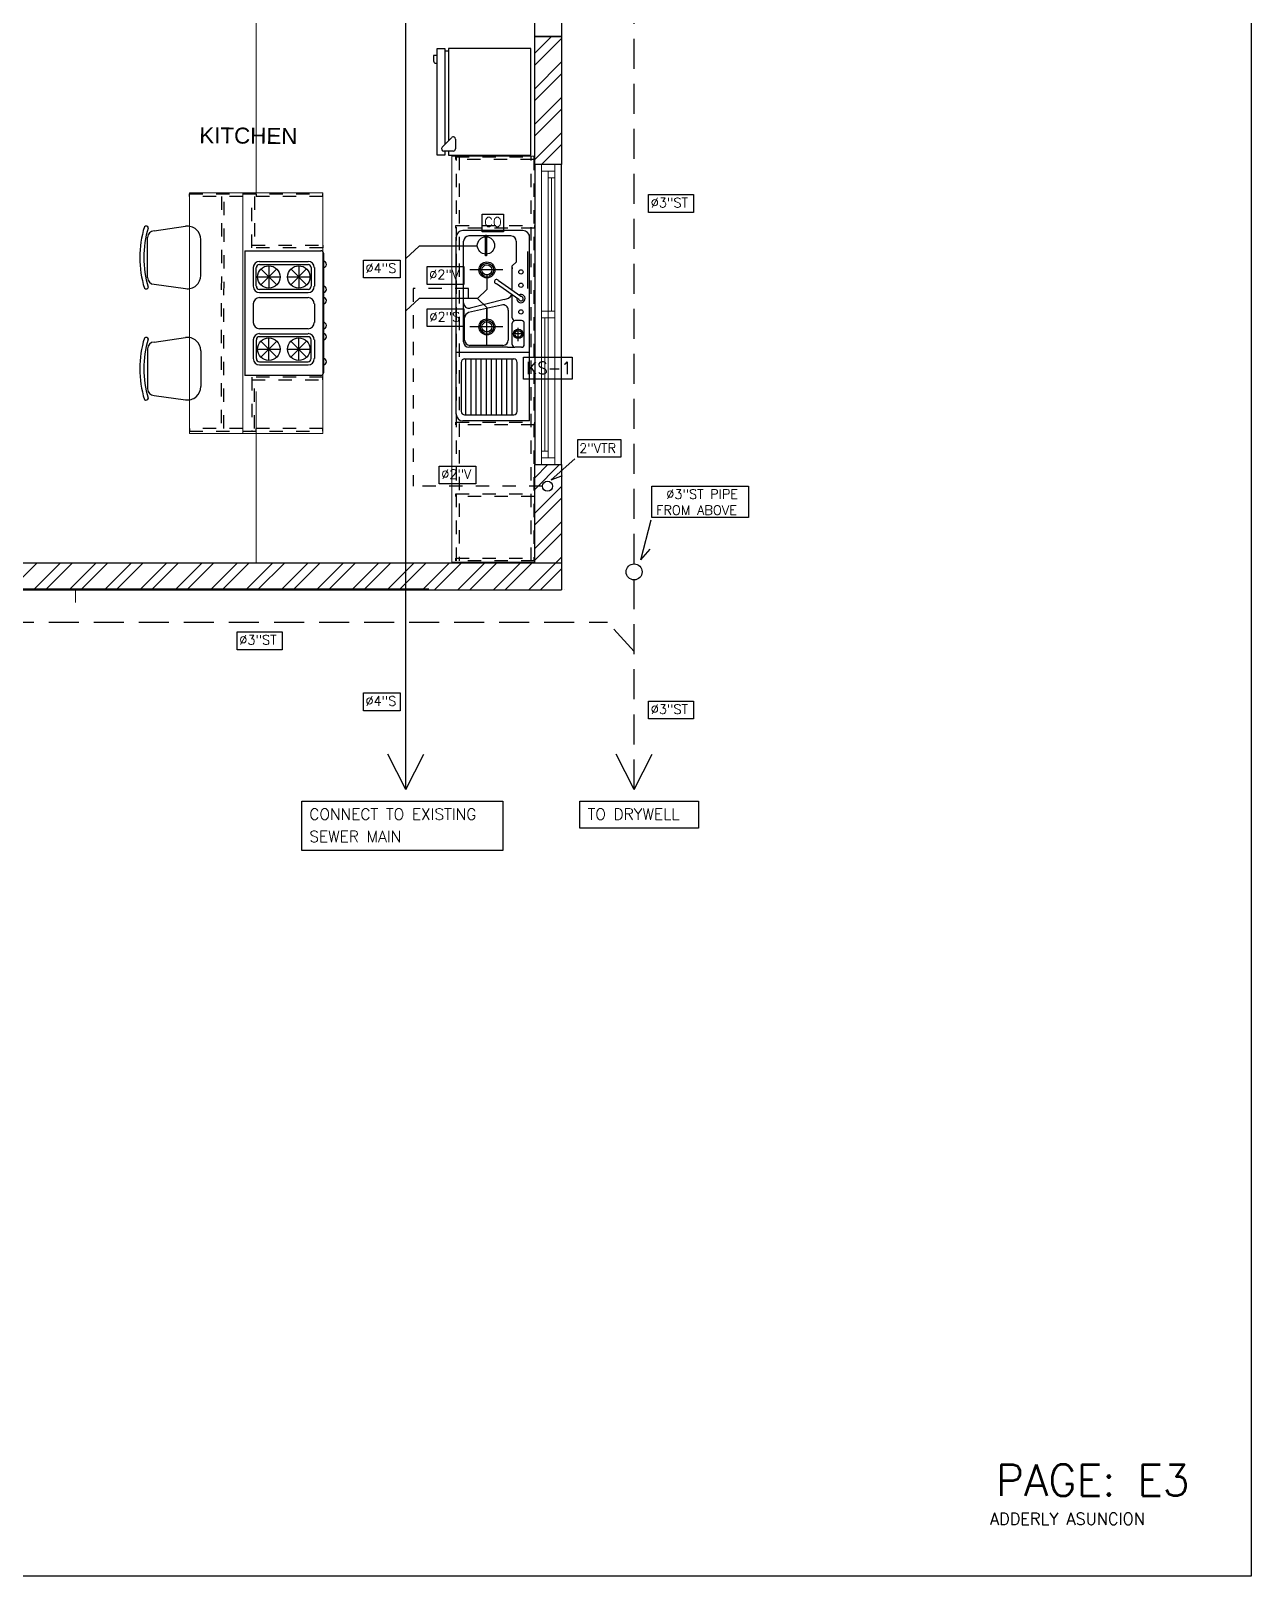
# Model space of a CAD drawing. Header units: millimetres. Extents: x 1605 to 1638, y 1273 to 1481.
# Drawn here: x 1629.26 to 1638.41, y 1401.78 to 1413.37 of the extents above; entities that cross this region are included whole.
import ezdxf

# ---------------------------------------------------------------- set-up
doc = ezdxf.new("R2010")
doc.units = ezdxf.units.MM
for name, pattern in [('DASHED2', [0.375, 0.25, -0.125]), ('HIDDEN', [0.375, 0.25, -0.125]), ('PLANTAS$0$HIDDEN', [0.375, 0.25, -0.125])]:
    doc.linetypes.add(name, pattern=pattern)
doc.layers.add('Ha-Muros 0.20', color=7, linetype='Continuous', true_color=0x8c8c8c)
for name, color, linetype in [('Li-Proyecciones', 40, 'HIDDEN'), ('Mu-0.20', 5, 'Continuous'), ('Mu-Alfeizar', 141, 'Continuous'), ('Pi-Interior PI-02', 9, 'Continuous'), ('PLANTAS$0$proyeccion', 6, 'PLANTAS$0$HIDDEN'), ('Plump', 7, 'Continuous'), ('TEXTS', 1, 'Continuous'), ('Tx-Espacio', 7, 'Continuous')]:
    doc.layers.add(name, color=color, linetype=linetype)
doc.layers.add('MUEBLE COCINA', color=3, linetype='Continuous', lineweight=20)
doc.layers.add('Ventanas', color=3, linetype='Continuous', lineweight=13)
doc.styles.add('GORDITA', font='swissek.ttf')
doc.styles.add('TEXTS', font='romans9.shx')

# ---------------------------------------------------------------- blocks, each defined once
blk = doc.blocks.new('A$Cec5ab6e8')
at = {"color": 9, "true_color": 0xc7c8ca}
for p, q in [((28.905, 12.885), (28.88, 12.885)), ((28.88, 12.885), (28.88, 12.845)), ((28.907, 12.139), (28.907, 12.937)), ((28.907, 12.937), (28.964, 12.937)), ((28.964, 12.937), (28.964, 12.218)), ((28.992, 12.918), (28.964, 12.918)), ((29.61, 12.937), (28.992, 12.937)), ((28.992, 12.937), (28.992, 12.247)), ((29.61, 12.139), (29.61, 12.937)), ((28.897, 12.827), (28.905, 12.827)), ((28.945, 12.198), (29.014, 12.269)), ((29.027, 12.168), (28.957, 12.168)), ((28.964, 12.168), (28.964, 12.139)), ((28.992, 12.168), (28.992, 12.139)), ((29.044, 12.258), (29.044, 12.186)), ((28.964, 12.139), (28.907, 12.139)), ((28.992, 12.139), (29.61, 12.139)), ((26.785, 11.571), (27.021, 11.605)), ((26.735, 11.221), (26.735, 11.521)), ((27.135, 11.237), (27.135, 11.506)), ((29.05, 10.196), (29.05, 11.523)), ((29.55, 11.573), (29.1, 11.573)), ((29.105, 11.031), (29.105, 11.493)), ((29.46, 11.533), (29.145, 11.533)), ((29.5, 11.493), (29.5, 11.336)), ((29.6, 10.146), (29.6, 11.542)), ((29.6, 10.708), (29.6, 11.523)), ((27.465, 11.421), (27.465, 10.487)), ((27.465, 11.421), (28.035, 11.421)), ((28.054, 11.403), (28.054, 10.506)), ((29.587, 11.139), (29.587, 11.417)), ((27.528, 11.295), (27.528, 11.155)), ((27.551, 11.155), (27.551, 11.295)), ((27.575, 11.342), (27.939, 11.342)), ((27.575, 11.319), (27.939, 11.319)), ((27.585, 11.285), (27.704, 11.166)), ((27.585, 11.166), (27.704, 11.285)), ((27.645, 11.309), (27.645, 11.141)), ((27.809, 11.166), (27.928, 11.285)), ((27.809, 11.285), (27.928, 11.166)), ((27.869, 11.309), (27.869, 11.141)), ((27.962, 11.295), (27.962, 11.155)), ((27.986, 11.295), (27.986, 11.155)), ((29.4, 11.278), (29.153, 11.278)), ((29.47, 11.308), (29.5, 11.336)), ((29.47, 11.128), (29.47, 11.308)), ((29.47, 11.296), (29.47, 11.286)), ((29.47, 11.124), (29.47, 11.256)), ((26.785, 11.171), (27.021, 11.138)), ((27.561, 11.225), (27.729, 11.225)), ((27.939, 11.132), (27.575, 11.132)), ((27.785, 11.225), (27.953, 11.225)), ((29.52, 11.057), (29.352, 11.174)), ((29.535, 11.079), (29.367, 11.196)), ((27.528, 11.024), (27.528, 10.884)), ((27.575, 11.108), (27.939, 11.108)), ((27.575, 11.071), (27.939, 11.071)), ((27.986, 11.024), (27.986, 10.884)), ((29.105, 10.738), (29.105, 11.031)), ((29.39, 11.015), (29.142, 10.958)), ((29.41, 11.056), (29.154, 10.992)), ((29.47, 10.977), (29.47, 11.088)), ((29.113, 10.752), (29.113, 10.919)), ((29.28, 10.712), (29.28, 10.989)), ((29.44, 10.976), (29.44, 10.752)), ((29.47, 10.918), (29.47, 10.977)), ((29.54, 10.898), (29.49, 10.898)), ((27.575, 10.838), (27.939, 10.838)), ((27.575, 10.8), (27.939, 10.8)), ((27.939, 10.777), (27.575, 10.777)), ((29.4, 10.851), (29.153, 10.851)), ((29.47, 10.718), (29.47, 10.878)), ((29.557, 10.798), (29.475, 10.798)), ((29.515, 10.745), (29.515, 10.845)), ((29.56, 10.718), (29.56, 10.878)), ((26.735, 10.687), (26.735, 10.387)), ((26.785, 10.737), (27.021, 10.771)), ((27.135, 10.672), (27.135, 10.403)), ((27.528, 10.754), (27.528, 10.613)), ((27.551, 10.754), (27.551, 10.613)), ((27.561, 10.684), (27.729, 10.684)), ((27.585, 10.743), (27.704, 10.624)), ((27.585, 10.624), (27.704, 10.743)), ((27.645, 10.599), (27.645, 10.768)), ((27.785, 10.684), (27.953, 10.684)), ((27.809, 10.624), (27.928, 10.743)), ((27.809, 10.743), (27.928, 10.624)), ((27.869, 10.599), (27.869, 10.768)), ((27.962, 10.613), (27.962, 10.754)), ((27.986, 10.754), (27.986, 10.613)), ((29.434, 10.698), (29.145, 10.698)), ((29.4, 10.712), (29.153, 10.712)), ((29.434, 10.698), (29.49, 10.698)), ((29.54, 10.698), (29.49, 10.698)), ((27.575, 10.59), (27.939, 10.59)), ((27.575, 10.567), (27.939, 10.567)), ((29.6, 10.658), (29.05, 10.658)), ((29.088, 10.585), (29.088, 10.216)), ((29.481, 10.61), (29.113, 10.61)), ((29.122, 10.193), (29.122, 10.611)), ((29.161, 10.193), (29.161, 10.611)), ((29.199, 10.193), (29.199, 10.611)), ((29.238, 10.193), (29.238, 10.611)), ((29.276, 10.193), (29.276, 10.611)), ((29.314, 10.193), (29.314, 10.611)), ((29.353, 10.193), (29.353, 10.611)), ((29.391, 10.193), (29.391, 10.611)), ((29.43, 10.193), (29.43, 10.611)), ((29.468, 10.193), (29.468, 10.611)), ((29.507, 10.216), (29.507, 10.585)), ((28.035, 10.487), (27.465, 10.487)), ((26.785, 10.337), (27.021, 10.304)), ((29.6, 10.146), (29.1, 10.146)), ((29.113, 10.191), (29.481, 10.191)), ((28.644, 8.884, 0), (22.85, 8.884, 0))]:
    blk.add_line(p, q, dxfattribs=at)
for centre, radius in [((27.645, 11.225), 0.0841), ((27.869, 11.225), 0.0841), ((29.28, 11.278), 0.06), ((29.28, 11.278), 0.05), ((29.535, 11.263), 0.016), ((29.535, 11.163), 0.016), ((29.28, 10.851), 0.06), ((29.28, 10.851), 0.05), ((29.535, 10.963), 0.016), ((29.515, 10.798), 0.035), ((29.515, 10.798), 0.025), ((27.645, 10.684), 0.0841), ((27.869, 10.684), 0.0841)]:
    blk.add_circle(centre, radius, dxfattribs=at)
for centre, radius, start, end in [((28.897, 12.845), 0.0172, 180, 270), ((28.957, 12.186), 0.0172, 135.8339, 270), ((29.027, 12.258), 0.0172, 360, 135.8339), ((29.027, 12.186), 0.0172, 270, 360), ((27.454, 11.371), 0.777, 162.771, 197.2289), ((27.454, 11.371), 0.747, 162.771, 197.2289), ((26.725, 11.59), 0.0169, 9.9349, 135.6072), ((27.035, 11.506), 0.1, 360, 98.1301), ((26.785, 11.521), 0.05, 90, 180), ((29.1, 11.523), 0.05, 90, 180), ((29.145, 11.493), 0.04, 90, 180), ((29.46, 11.493), 0.04, 0, 90), ((29.55, 11.523), 0.05, 0, 90), ((28.035, 11.403), 0.0187, 0, 90), ((27.575, 11.295), 0.0467, 90, 180), ((27.575, 11.295), 0.0234, 90, 180), ((27.939, 11.295), 0.0467, 0, 90), ((27.939, 11.295), 0.0234, 0, 90), ((28.054, 11.319), 0.0234, 270, 90), ((26.725, 11.153), 0.0169, 224.3928, 350.0651), ((26.785, 11.221), 0.05, 180, 270), ((27.035, 11.237), 0.1, 261.8699, 360), ((27.575, 11.155), 0.0467, 180, 270), ((27.575, 11.155), 0.0234, 180, 270), ((27.939, 11.155), 0.0234, 270, 360), ((27.939, 11.155), 0.0467, 270, 0), ((28.054, 11.132), 0.0234, 270, 90), ((29.352, 11.19), 0.016, 20.179, 270), ((27.575, 11.024), 0.0467, 90, 180), ((27.939, 11.024), 0.0467, 0, 90), ((28.054, 11.048), 0.0234, 270, 90), ((29.145, 11.031), 0.04, 180, 284.0399), ((29.4, 10.976), 0.04, 0, 104.5889), ((29.401, 11.136), 0.0803, 276.5012, 325.6687), ((29.535, 11.063), 0.031, 170.1294, 120.0495), ((29.535, 11.063), 0.016, 200.179, 90), ((29.153, 10.919), 0.04, 104.5889, 180), ((29.49, 10.918), 0.02, 180, 270), ((29.49, 10.878), 0.02, 90, 180), ((29.54, 10.878), 0.02, 0, 90), ((27.575, 10.884), 0.0467, 180, 270), ((27.575, 10.754), 0.0467, 90, 180), ((27.575, 10.754), 0.0234, 90, 180), ((27.939, 10.884), 0.0467, 270, 0), ((27.939, 10.754), 0.0467, 0, 90), ((27.939, 10.754), 0.0234, 0, 90), ((28.054, 10.861), 0.0234, 270, 90), ((28.054, 10.777), 0.0234, 270, 90), ((27.454, 10.537), 0.777, 162.7711, 197.229), ((27.454, 10.537), 0.747, 162.7711, 197.229), ((26.725, 10.756), 0.0169, 9.9349, 135.6072), ((26.785, 10.687), 0.05, 90, 180), ((27.035, 10.672), 0.1, 0, 98.1301), ((29.145, 10.738), 0.04, 180, 270), ((29.153, 10.752), 0.04, 180, 270), ((29.4, 10.752), 0.04, 270, 0), ((29.49, 10.718), 0.02, 180, 270), ((29.54, 10.718), 0.02, 270, 0), ((27.575, 10.613), 0.0467, 180, 270), ((27.575, 10.613), 0.0234, 180, 270), ((27.939, 10.613), 0.0234, 270, 0), ((27.939, 10.613), 0.0467, 270, 0), ((28.054, 10.59), 0.0234, 270, 90), ((29.113, 10.585), 0.0252, 90, 180), ((29.481, 10.585), 0.0252, 0, 90), ((28.035, 10.506), 0.0187, 270, 0), ((26.725, 10.319), 0.0169, 224.3928, 350.0651), ((26.785, 10.387), 0.05, 180, 270), ((27.035, 10.403), 0.1, 261.8699, 0), ((29.1, 10.196), 0.05, 180, 270), ((29.113, 10.216), 0.0252, 180, 270), ((29.481, 10.216), 0.0252, 270, 0)]:
    blk.add_arc(centre, radius, start, end, dxfattribs=at)
at = {"layer": 'Defpoints', "color": 9, "true_color": 0xc7c8ca}
blk.add_line((17.043, 8.88), (29.839, 8.879), dxfattribs=at)
at = {"layer": 'Ha-Muros 0.20', "color": 9, "linetype": 'Continuous', "true_color": 0xc7c8ca}
for p, q in [((29.639, 12.902, 0), (29.764, 13.027, 0)), ((29.639, 12.813, 0), (29.839, 13.013, 0)), ((29.639, 12.637, 0), (29.839, 12.837, 0)), ((29.639, 12.548, 0), (29.839, 12.748, 0)), ((29.639, 12.371, 0), (29.839, 12.571, 0)), ((29.639, 12.283, 0), (29.839, 12.483, 0)), ((29.639, 12.106, 0), (29.839, 12.306, 0)), ((29.689, 12.068, 0), (29.839, 12.218, 0)), ((29.639, 9.72, 0), (29.737, 9.818, 0)), ((29.639, 9.632, 0), (29.825, 9.818, 0)), ((29.639, 9.455, 0), (29.839, 9.655, 0)), ((29.639, 9.367, 0), (29.839, 9.566, 0)), ((29.639, 9.19, 0), (29.839, 9.389, 0)), ((29.639, 9.102, 0), (29.839, 9.301, 0)), ((25.705, 8.879, 0), (25.905, 9.079, 0)), ((25.881, 8.879, 0), (26.081, 9.079, 0)), ((25.97, 8.879, 0), (26.17, 9.079, 0)), ((26.147, 8.879, 0), (26.347, 9.079, 0)), ((26.235, 8.879, 0), (26.435, 9.079, 0)), ((26.412, 8.879, 0), (26.612, 9.079, 0)), ((26.5, 8.879, 0), (26.7, 9.079, 0)), ((26.677, 8.879, 0), (26.877, 9.079, 0)), ((26.765, 8.879, 0), (26.965, 9.079, 0)), ((26.942, 8.879, 0), (27.142, 9.079, 0)), ((27.03, 8.879, 0), (27.23, 9.079, 0)), ((27.207, 8.879, 0), (27.407, 9.079, 0)), ((27.296, 8.879, 0), (27.496, 9.079, 0)), ((27.472, 8.879, 0), (27.672, 9.079, 0)), ((27.561, 8.879, 0), (27.761, 9.079, 0)), ((27.738, 8.879, 0), (27.938, 9.079, 0)), ((27.826, 8.879, 0), (28.026, 9.079, 0)), ((28.003, 8.879, 0), (28.203, 9.079, 0)), ((28.091, 8.879, 0), (28.291, 9.079, 0)), ((28.268, 8.879, 0), (28.468, 9.079, 0)), ((28.356, 8.879, 0), (28.556, 9.079, 0)), ((28.533, 8.879, 0), (28.733, 9.079, 0)), ((28.621, 8.879, 0), (28.821, 9.079, 0)), ((28.798, 8.88, 0), (28.998, 9.079, 0)), ((28.887, 8.879, 0), (29.087, 9.079, 0)), ((29.063, 8.879, 0), (29.263, 9.079, 0)), ((29.152, 8.879, 0), (29.352, 9.079, 0)), ((29.329, 8.879, 0), (29.529, 9.079, 0)), ((29.417, 8.879, 0), (29.617, 9.079, 0)), ((29.594, 8.879, 0), (29.794, 9.079, 0)), ((29.794, 9.079, 0), (29.839, 9.124, 0)), ((29.682, 8.879, 0), (29.839, 9.036, 0)), ((29.859, 8.879, 0), (29.859, 8.879, 0))]:
    blk.add_line(p, q, dxfattribs=at)
at = {"layer": 'Li-Proyecciones', "color": 9, "true_color": 0xc7c8ca}
for p, q in [((29.639, 13.027), (29.639, 14.028)), ((29.839, 14.028), (29.839, 13.027)), ((29.839, 13.027), (29.639, 13.027))]:
    blk.add_line(p, q, dxfattribs=at)
at = {"layer": 'Li-Proyecciones', "color": 9, "linetype": 'HIDDEN', "lineweight": 0, "ltscale": 0.5, "true_color": 0xc7c8ca, "extrusion": (2.61482e-07, 5.12573e-07, 1)}
blk.add_line((26.194, 8.784, 0), (26.194, 8.884, 0), dxfattribs=at)
at = {"layer": 'Mu-0.20', "color": 9, "true_color": 0xc7c8ca}
for p, q in [((29.639, 13.027), (29.839, 13.027)), ((29.639, 12.068), (29.639, 13.027)), ((29.839, 13.027), (29.839, 12.068)), ((29.839, 12.068), (29.639, 12.068)), ((29.639, 9.079), (29.639, 9.818)), ((29.639, 9.818), (29.839, 9.818)), ((29.839, 9.818), (29.839, 8.879)), ((29.839, 9.079), (19.884, 9.079)), ((29.839, 9.079), (29.639, 9.079)), ((19.884, 8.879), (29.682, 8.879)), ((28.844, 8.884, 0), (28.644, 8.884, 0)), ((28.843, 8.88, 0), (28.644, 8.88, 0))]:
    blk.add_line(p, q, dxfattribs=at)
at = {"layer": 'Mu-Alfeizar', "color": 9, "true_color": 0xc7c8ca}
for p, q in [((29.839, 12.068), (29.639, 12.068)), ((29.639, 12.068), (29.639, 9.818)), ((29.839, 9.818), (29.839, 12.068)), ((29.639, 9.818), (29.839, 9.818))]:
    blk.add_line(p, q, dxfattribs=at)
at = {"layer": 'MUEBLE COCINA', "color": 9, "true_color": 0xc7c8ca}
for p, q in [((29.639, 12.132), (29.017, 12.132)), ((29.017, 12.132), (29.017, 9.086)), ((27.049, 11.856), (27.049, 10.052)), ((27.049, 11.856), (28.049, 11.856)), ((27.45, 10.052), (27.45, 11.856)), ((28.049, 11.856), (28.049, 10.052)), ((28.049, 10.052), (27.049, 10.052)), ((29.017, 9.086), (29.636, 9.086))]:
    blk.add_line(p, q, dxfattribs=at)
at = {"layer": 'Pi-Interior PI-02', "color": 9, "lineweight": 0, "true_color": 0xc7c8ca}
for p, q in [((27.549, 14.028), (27.549, 11.856)), ((29.639, 13.939), (29.639, 13.027)), ((27.549, 9.079), (27.549, 10.366))]:
    blk.add_line(p, q, dxfattribs=at)
at = {"layer": 'PLANTAS$0$proyeccion', "color": 9, "linetype": 'DASHED2', "ltscale": 0.1, "true_color": 0xc7c8ca}
for p, q in [((29.048, 12.105), (29.048, 12.125)), ((29.048, 12.125), (29.631, 12.125)), ((29.631, 12.105), (29.048, 12.105)), ((29.051, 9.098), (29.051, 12.126)), ((29.051, 12.126), (29.071, 12.126)), ((29.071, 12.126), (29.071, 9.098)), ((29.611, 9.098), (29.611, 12.125)), ((29.631, 12.125), (29.631, 12.105)), ((29.631, 12.125), (29.631, 9.098)), ((27.049, 11.828), (27.049, 11.848)), ((27.049, 11.848), (28.049, 11.848)), ((28.049, 11.828), (27.049, 11.828)), ((27.289, 11.828), (27.288, 10.089)), ((27.308, 10.089), (27.309, 11.828)), ((27.517, 11.443), (27.517, 11.848)), ((27.537, 11.828), (27.537, 11.463)), ((27.549, 11.848), (27.549, 11.828)), ((28.049, 11.828), (28.049, 11.848)), ((29.046, 11.591), (29.046, 11.611)), ((29.046, 11.611), (29.636, 11.611)), ((29.636, 11.591), (29.046, 11.591)), ((29.636, 11.611), (29.636, 11.591)), ((27.517, 11.463), (28.049, 11.463)), ((28.049, 11.443), (27.517, 11.443)), ((28.049, 11.463), (28.049, 11.443)), ((28.049, 10.474), (27.517, 10.474)), ((27.517, 10.474), (27.517, 10.069)), ((27.517, 10.454), (28.049, 10.454)), ((27.537, 10.089), (27.537, 10.454)), ((28.049, 10.454), (28.049, 10.474)), ((28.049, 10.089), (27.049, 10.089)), ((27.049, 10.089), (27.049, 10.069)), ((27.549, 10.069), (27.549, 10.089)), ((28.049, 10.069), (28.049, 10.089)), ((29.046, 10.116), (29.046, 10.136)), ((29.046, 10.136), (29.636, 10.136)), ((29.636, 10.116), (29.046, 10.116)), ((29.636, 10.136), (29.636, 10.116)), ((27.049, 10.069), (28.049, 10.069)), ((29.046, 9.579), (29.046, 9.599)), ((29.046, 9.599), (29.636, 9.599)), ((29.636, 9.579), (29.046, 9.579)), ((29.636, 9.599), (29.636, 9.579)), ((29.046, 9.098), (29.046, 9.118)), ((29.046, 9.118), (29.636, 9.118)), ((29.636, 9.098), (29.046, 9.098)), ((29.636, 9.118), (29.636, 9.098))]:
    blk.add_line(p, q, dxfattribs=at)
at = {"layer": 'Ventanas', "color": 9, "true_color": 0xc7c8ca}
for p, q in [((29.689, 12.018), (29.689, 12.068)), ((29.689, 12.068), (29.789, 12.068)), ((29.689, 9.818), (29.689, 12.068)), ((29.789, 12.068), (29.789, 12.018)), ((29.789, 12.018), (29.689, 12.018)), ((29.739, 12.018), (29.739, 10.968)), ((29.739, 11.968), (29.739, 12.018)), ((29.739, 12.018), (29.789, 12.018)), ((29.789, 11.968), (29.739, 11.968)), ((29.764, 10.968), (29.764, 11.968)), ((29.789, 12.018), (29.789, 11.968)), ((29.789, 11.968), (29.789, 10.968)), ((29.689, 10.918), (29.689, 10.968)), ((29.689, 10.968), (29.739, 10.968)), ((29.689, 10.918), (29.689, 9.918)), ((29.739, 10.918), (29.689, 10.918)), ((29.714, 9.918), (29.714, 10.918)), ((29.739, 10.918), (29.739, 10.968)), ((29.739, 10.968), (29.789, 10.968)), ((29.739, 10.968), (29.739, 10.918)), ((29.789, 10.918), (29.739, 10.918)), ((29.739, 10.918), (29.739, 9.918)), ((29.789, 10.968), (29.789, 10.918)), ((29.789, 9.868), (29.789, 10.918)), ((29.689, 9.868), (29.689, 9.918)), ((29.689, 9.918), (29.739, 9.918)), ((29.789, 9.868), (29.689, 9.868)), ((29.689, 9.868), (29.689, 9.818)), ((29.739, 9.868), (29.689, 9.868)), ((29.739, 9.918), (29.739, 9.868)), ((29.789, 9.818), (29.789, 9.868)), ((29.689, 9.818), (29.789, 9.818))]:
    blk.add_line(p, q, dxfattribs=at)
at = {"layer": 'Tx-Espacio', "color": 9, "true_color": 0xc7c8ca, "style": 'GORDITA'}
blk.add_text('KITCHEN', height=0.12, rotation=359.4623, dxfattribs=at).set_placement((27.123, 12.228))

msp = doc.modelspace()

# ---------------------------------------------------------------- linework, layer by layer
at = {"layer": 'Plump', "color": 67, "linetype": 'PLANTAS$0$HIDDEN', "ltscale": 0.9, "true_color": 0x727430}
for p, q in [((1633.78155, 1409.36868), (1633.78155, 1420.47842)), ((1633.78155, 1407.67838), (1633.78155, 1409.2486)), ((1620.28138, 1408.93194), (1633.58153, 1408.93194)), ((1633.78155, 1408.71323), (1633.58153, 1408.93194))]:
    msp.add_line(p, q, dxfattribs=at)
at = {"layer": 'Plump', "color": 1}
for p, q in [((1632.0696, 1407.67838), (1632.0696, 1414.95308)), ((1632.16854, 1411.75155), (1632.0696, 1411.65831)), ((1632.60608, 1411.75155), (1632.16854, 1411.75155)), ((1632.67763, 1411.5352), (1632.67763, 1411.42611)), ((1632.67763, 1411.42611), (1632.60608, 1411.35925)), ((1632.16854, 1411.35925), (1632.0696, 1411.26601)), ((1632.60608, 1411.35925), (1632.16854, 1411.35925)), ((1632.67763, 1411.29239), (1632.60608, 1411.35925)), ((1632.67763, 1411.29239), (1632.67763, 1411.1833)), ((1632.0696, 1407.67838), (1631.93528, 1407.94219)), ((1632.0696, 1407.67838), (1632.20392, 1407.94219))]:
    msp.add_line(p, q, dxfattribs=at)
at = {"layer": 'Plump', "color": 6, "linetype": 'PLANTAS$0$HIDDEN', "ltscale": 0.3}
for p, q in [((1632.53864, 1411.43415), (1632.12401, 1411.43415)), ((1632.12401, 1411.43415), (1632.12401, 1409.95084)), ((1632.53864, 1411.35925), (1632.53864, 1411.43415)), ((1633.09395, 1409.95084), (1632.12401, 1409.95084))]:
    msp.add_line(p, q, dxfattribs=at)
at = {"layer": 'Plump'}
for p, q in [((1633.33656, 1410.15774), (1633.15987, 1409.99966)), ((1633.15987, 1409.99966), (1633.2448, 1410.03089))]:
    msp.add_line(p, q, dxfattribs=at)
at = {"layer": 'Plump', "color": 0}
for q in [(1633.90966, 1409.69897), (1633.90251, 1409.47906)]:
    msp.add_line((1633.83104, 1409.39968), q, dxfattribs=at)
at = {"layer": 'Plump', "color": 67, "true_color": 0x727430}
for q in [(1633.64722, 1407.94219), (1633.91587, 1407.94219)]:
    msp.add_line((1633.78155, 1407.67838), q, dxfattribs=at)
at = {"layer": 'Plump'}
msp.add_lwpolyline([(1638.40741, 1401.77952), (1605.42535, 1401.77952), (1605.42535, 1426.51607), (1638.40741, 1426.51607)], close=True, dxfattribs=at)
at = {"layer": 'Plump', "color": 0}
for points in [[(1634.22781, 1412.00361), (1633.89019, 1412.00361), (1633.89019, 1412.13732), (1634.22781, 1412.13732)], [(1632.80313, 1411.85838), (1632.64272, 1411.85838), (1632.64272, 1411.99209), (1632.80313, 1411.99209)], [(1632.02712, 1411.5128), (1631.75152, 1411.5128), (1631.75152, 1411.6465), (1632.02712, 1411.6465)], [(1632.50344, 1411.46445), (1632.22897, 1411.46445), (1632.22897, 1411.59815), (1632.50344, 1411.59815)], [(1632.50502, 1411.14763), (1632.23055, 1411.14763), (1632.23055, 1411.28134), (1632.50502, 1411.28134)], [(1633.31672, 1410.75435), (1632.95087, 1410.75435), (1632.95087, 1410.91924), (1633.31672, 1410.91924)], [(1633.6823, 1410.16823), (1633.35998, 1410.16823), (1633.35998, 1410.30175), (1633.6823, 1410.30175)], [(1632.59417, 1409.9681), (1632.3197, 1409.9681), (1632.3197, 1410.10181), (1632.59417, 1410.10181)], [(1634.63805, 1409.71612), (1633.91513, 1409.71612), (1633.91513, 1409.95216), (1634.63805, 1409.95216)], [(1631.14276, 1408.72574), (1630.80514, 1408.72574), (1630.80514, 1408.85945), (1631.14276, 1408.85945)], [(1632.02712, 1408.26717), (1631.75152, 1408.26717), (1631.75152, 1408.40088), (1632.02712, 1408.40088)], [(1634.22781, 1408.20593), (1633.89019, 1408.20593), (1633.89019, 1408.33964), (1634.22781, 1408.33964)], [(1632.79819, 1407.22003), (1631.28888, 1407.22003), (1631.28888, 1407.59019), (1632.79819, 1407.59019)], [(1634.26476, 1407.38724), (1633.37527, 1407.38724), (1633.37527, 1407.59019), (1634.26476, 1407.59019)]]:
    msp.add_lwpolyline(points, close=True, dxfattribs=at)
at = {"layer": 'Plump', "color": 1}
msp.add_lwpolyline([(1632.66693, 1411.83265), (1632.67464, 1411.83263), (1632.67464, 1411.67977), (1632.66693, 1411.67978)], close=True, dxfattribs=at)
for centre, radius in [((1632.67084, 1411.75626), 0.06494), ((1632.67763, 1411.57289), 0.03769), ((1632.67763, 1411.14561), 0.03769)]:
    msp.add_circle(centre, radius, dxfattribs=at)
at = {"layer": 'Plump', "color": 6}
msp.add_circle((1633.13163, 1409.95084), 0.03769, dxfattribs=at)
at = {"layer": 'Plump', "color": 67, "ltscale": 0.9, "true_color": 0x727430}
msp.add_circle((1633.78155, 1409.30864), 0.06004, dxfattribs=at)

# ---------------------------------------------------------------- block references
msp.add_blockref('A$Cec5ab6e8', (1603.39784, 1400.29501))

# ---------------------------------------------------------------- texts
at = {"layer": 'TEXTS', "color": 0, "linetype": 'HIDDEN', "style": 'TEXTS'}
for s, height, p in [('Ø3"ST', 0.071003, (1633.90583, 1412.04194, 0.30334)), ('CO', 0.071003, (1632.65836, 1411.89672, 0.30334)), ('Ø4"S', 0.071003, (1631.76716, 1411.55113, 0.30334)), ('Ø2"V', 0.071003, (1632.24461, 1411.50278, 0.30334)), ('Ø2"S', 0.071003, (1632.24618, 1411.18596, 0.30334)), ('KS-1', 0.092304, (1632.9712, 1410.79089, 0.39434)), ('2"VTR', 0.071003, (1633.3691, 1410.20064, 0.30334)), ('Ø2"V', 0.071003, (1632.33534, 1410.00644, 0.30334)), ('Ø3"ST PIPE', 0.071003, (1634.02233, 1409.85679, 0.30334)), ('FROM ABOVE', 0.071003, (1633.94608, 1409.73684, 0.30334)), ('Ø3"ST', 0.071003, (1630.82077, 1408.76407, 0.30334)), ('Ø4"S', 0.071003, (1631.76716, 1408.30551, 0.30334)), ('Ø3"ST', 0.071003, (1633.90583, 1408.24427, 0.30334)), ('CONNECT TO EXISTING', 0.0842369, (1631.34618, 1407.45072, 0.35988)), ('TO DRYWELL', 0.084237, (1633.43258, 1407.45072, 0.35988)), ('SEWER MAIN', 0.084237, (1631.34618, 1407.28271, 0.35988)), ('PAGE: E3', 0.235626, (1636.49246, 1402.38117, 1.00663)), ('ADDERLY ASUNCION', 0.0886316, (1636.44903, 1402.1647, 0.37865))]:
    msp.add_text(s, height=height, dxfattribs=at).set_placement(p)

doc.saveas('drawing.dxf')
